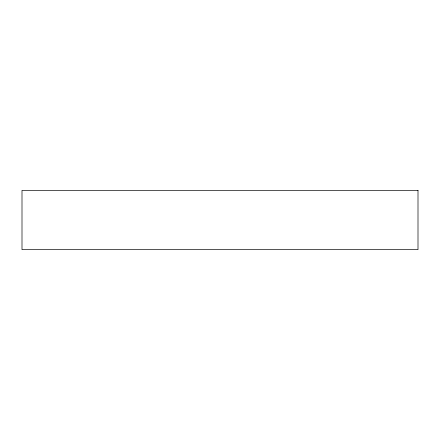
<?xml version="1.0" encoding="UTF-8"?>
<svg xmlns="http://www.w3.org/2000/svg" width="440" height="440" viewBox="0 0 440 440"><rect width="100%" height="100%" fill="white"/><g stroke="black" fill="none" stroke-linecap="round" stroke-linejoin="round"><path stroke-width="0.66" d="M418 190.366L22 190.366L22 249.634L418 249.634L418 190.366"/></g></svg>
